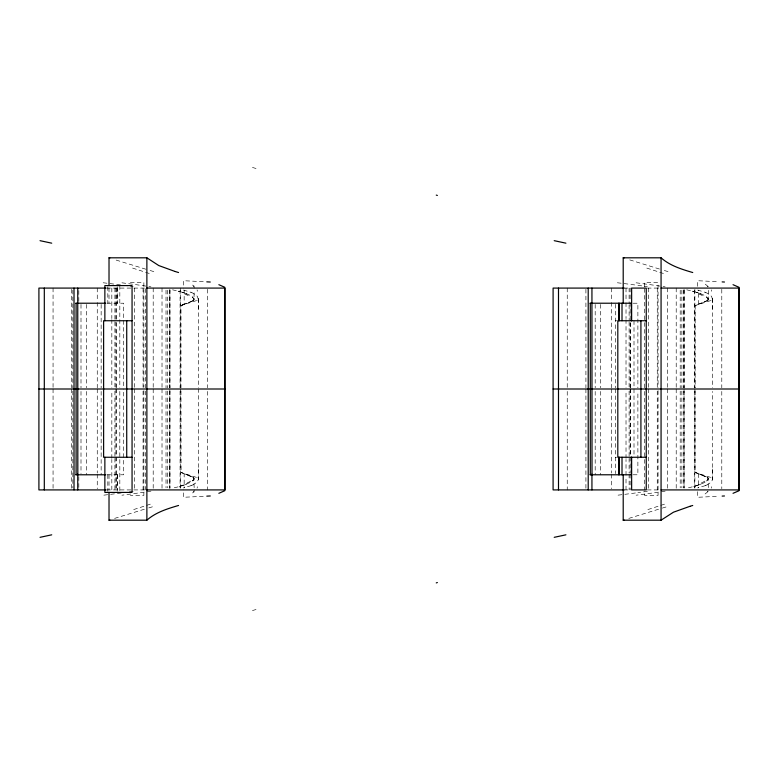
<?xml version="1.0" encoding="UTF-8"?>
<svg xmlns="http://www.w3.org/2000/svg" width="778" height="778" viewBox="0 0 778 778"><rect width="100%" height="100%" fill="white"/><g stroke="black" fill="none" stroke-linecap="round" stroke-linejoin="round"><path stroke-width="0.58" stroke-dasharray="3.89 2.92" d="M78.811 301.3L78.811 289.28M111.828 489.916L111.828 459.428M111.828 458.378L111.838 391.101M116.282 389L116.272 489.916M116.282 387.794L116.282 321.722M143.872 390.653L143.862 495.421L130.344 495.411M145.467 387.95L145.476 288.084M169.837 488.72L169.837 389M169.837 387.794L169.837 289.28M180.992 390.896L181.099 472.499M194.189 288.084L194.111 286.09L190.882 284.028M192.506 485.093L196.678 482.399L198.429 479.686L198.448 389M615.34 389L615.34 473.685M615.34 304.315L615.34 387.804M626.018 489.916L626.018 477.303M626.018 475.202L626.018 459.428M626.018 458.378L626.018 391.101M630.472 387.794L630.472 321.722M644.524 387.794L644.534 288.084M644.534 286.985L644.534 282.589L658.052 282.579L658.062 387.347M658.062 390.653L658.052 495.421L644.534 495.411L644.534 491.015M684.027 389L684.027 488.72M684.027 289.28L684.027 387.794M695.182 390.896L695.172 472.46L707.98 477.741M706.696 485.093L710.868 482.399L712.619 479.686L712.629 391.422M194.189 489.916L194.111 491.91L190.882 493.972M198.429 479.686L198.439 468.891M712.619 479.686L712.629 468.891M190.853 301.776L193.683 300.25A81.223 5.534 -0.4 0 0 193.985 299.997L194.16 290.33M707.659 300.434L707.873 300.25A81.223 5.534 -0.4 0 0 708.175 299.997L708.35 290.33M194.14 299.734L194.16 298.567M708.33 299.734L708.35 298.567M183.248 485.443L178.327 486.804L189.287 482.856L193.537 479.9L194.043 478.003A81.223 5.534 0.4 0 0 193.693 477.741L184.153 473.773L184.172 487.903M695.192 486.094C699.364 484.324 707.26 483.099 708.223 478.003A81.223 5.534 0.4 0 0 707.883 477.741L707.659 477.566M198.264 299.384L197.388 296.321L192.506 292.907M712.454 299.384L711.578 296.321L706.696 292.907M194.16 487.67L193.683 477.75M708.35 487.67L707.873 477.75M194.121 479.005L192.185 481.067M708.311 479.005L706.375 481.067M708.272 286.615L705.072 284.028M193.683 300.25C194.237 295.163 184.765 293.598 181.002 291.906M707.873 300.25C708.447 295.154 698.945 293.598 695.192 291.906M707.931 300.298L695.182 305.54L695.182 387.843M707.815 300.376L707.873 300.337A186.632 12.837 0.1 0 1 707.474 300.707M193.09 300.707L184.153 304.227L184.172 290.097M707.28 300.707L702.826 302.623M705.072 493.972L708.272 491.385M196.639 300.551L180.992 305.54L180.992 387.843M710.829 300.551L695.182 305.54L702.709 302.671M187.041 483.945L183.491 485.365L183.433 488.224M701.25 483.935L697.603 485.365L697.623 488.224M183.297 304.587L184.123 304.237M183.248 304.606L182.217 305.044M181.916 305.161L188.519 302.671M181.819 305.209L180.992 305.54L181.974 305.18M190.396 301.952L188.636 302.623M191.203 485.628L183.472 487.942M705.383 485.628L697.652 487.942M698.343 304.227L698.362 290.097M114.599 518.401L145.914 508.763M628.789 518.401L659.462 508.958M193.547 286.858L193.771 286.781A82.983 2.947 2.2 0 0 193.323 286.615M148.724 507.917L153.84 506.39M662.292 508.102L668.03 506.39M697.438 485.443L692.498 486.814L695.065 486.124M707.659 286.878L707.961 286.781A82.983 2.947 2.2 0 0 707.513 286.615M178.065 486.872L172.541 488.185M692.255 486.872L686.731 488.185M203.282 496.315L183.433 497.288L183.433 489.916M716.305 496.374L697.623 497.288L697.623 489.916M130.344 282.589L143.862 282.579L143.872 387.347M106.596 288.084L146.974 288.084M624.063 288.084L631.055 288.084M647.267 288.084L660.493 288.084M107.033 303.216L123.692 303.216L123.692 387.794M633.156 303.216L637.882 303.216L637.882 387.794M615.34 320.74L616.672 320.74M615.34 457.26L616.672 457.26M107.033 474.784L123.692 474.784L123.692 389M633.156 474.784L637.882 474.784L637.882 391.412M106.596 489.916L146.974 489.916M624.063 489.916L631.055 489.916M647.267 489.916L660.493 489.916M716.305 281.626L697.623 280.712L697.623 288.084M203.282 281.685L183.433 280.712L183.433 288.084M686.731 289.815L692.255 291.128M172.541 289.815L178.065 291.128M697.652 290.058L705.383 292.372M183.472 290.058L191.203 292.372M695.065 291.876L692.498 291.186L697.438 292.557M180.885 291.876L178.308 291.186L183.248 292.557M707.659 491.122L707.961 491.219A82.983 2.947 -2.2 0 1 707.513 491.385M193.469 491.122L193.771 491.219A82.983 2.947 -2.2 0 1 193.323 491.385M668.03 271.61L662.292 269.898M153.84 271.61L148.724 270.083M659.462 269.042L628.789 259.599M145.914 269.237L114.599 259.599M698.362 473.773L698.362 487.903M702.709 475.329L695.182 472.46L710.829 477.449M188.519 475.329L180.992 472.46L196.639 477.449M702.826 475.377L707.202 477.254M188.636 475.377L190.406 476.039M190.736 476.185L193.09 477.293M181.303 472.586L183.657 473.569M701.25 294.065L697.603 292.635L697.623 289.776M187.07 294.065L183.491 292.635L183.433 289.776M706.375 296.933L708.359 299.083M192.185 296.933L194.169 299.083M708.33 478.266L708.35 479.433M194.14 478.266L194.16 479.433M712.609 299.024L712.629 387.794M198.419 299.024L198.448 387.794M712.619 298.314L712.629 309.109M198.429 298.314L198.439 309.109M721.79 289.28L721.79 387.794M721.79 391.402L721.79 488.72M694.88 289.28L694.88 387.794M694.88 389L694.88 488.72M694.277 290.184L694.277 387.95M694.277 391.101L694.277 487.816M684.202 290.184L684.202 387.95M684.202 391.101L684.202 487.816M683.599 290.184L683.599 387.95M683.599 391.101L683.599 487.816M681.868 290.184L681.868 387.95M681.868 391.101L681.868 487.816M680.205 290.184L680.205 387.95M680.205 391.101L680.205 487.816M676.208 288.084L676.208 387.794M676.208 389L676.208 488.72M667.378 288.084L667.378 387.794M667.378 389L667.378 488.72M657.264 288.084L657.264 387.95M657.264 391.101L657.264 489.916M648.716 288.084L648.716 387.794M648.716 389L648.716 489.916M644.524 391.402L644.534 489.916M634.002 320.74L634.002 387.804M634.002 389L634.002 456.064M630.472 389L630.472 456.278M630.122 288.084L630.122 301.3M630.122 302.496L630.122 387.794M630.122 389L630.122 473.102M630.122 474.298L630.122 489.916M629.11 288.084L629.11 303.848M629.11 304.898L629.11 319.622M629.11 321.722L629.11 387.95M629.11 391.101L629.11 456.278M629.11 458.378L629.11 473.102M629.11 474.152L629.11 489.916M626.018 288.084L626.018 300.697M626.018 302.798L626.018 318.572M626.018 319.622L626.018 387.95M611.45 288.084L611.45 301.3M611.45 302.496L611.45 387.794M611.45 389L611.45 473.102M611.45 474.298L611.45 488.72M600.713 304.431L600.713 387.794M600.713 391.412L600.713 474.784M595.189 304.431L595.189 387.794M595.189 391.412L595.189 474.784M585.912 289.28L585.912 387.794M585.912 389L585.912 488.72M567.24 288.084L567.24 387.794M567.24 391.402L567.24 489.916M207.6 289.28L207.6 387.794M207.6 391.402L207.6 489.916M180.691 288.084L180.691 387.794M180.691 389L180.691 488.72M180.088 290.184L180.088 387.95M180.088 391.101L180.088 487.816M170.012 290.184L170.012 387.95M170.012 391.101L170.012 487.816M169.41 290.184L169.41 387.95M169.41 391.101L169.41 487.816M167.678 290.184L167.678 387.95M167.678 391.101L167.678 487.816M166.025 290.184L166.025 387.95M166.025 391.101L166.025 487.816M162.018 288.084L162.018 387.794M162.018 389L162.018 488.72M153.198 288.084L153.198 387.794M153.198 389L153.198 488.72M145.467 391.101L145.476 489.916M143.074 288.084L143.074 387.95M143.074 391.101L143.074 489.916M134.526 288.084L134.526 387.794M134.526 389L134.526 489.916M119.822 285.584L119.822 387.794M119.822 391.402L119.822 492.416M117.449 288.084L117.449 303.216M117.449 474.784L117.449 489.916M117.215 286.761L117.215 303.216M117.215 474.784L117.215 491.239M116.282 288.084L116.282 319.32M115.932 288.084L115.932 387.794M115.932 389L115.932 489.916M114.93 288.084L114.93 319.622M114.93 321.722L114.93 387.95M114.93 391.101L114.93 456.278M114.93 458.378L114.93 489.916M111.828 288.084L111.828 318.572M111.828 319.622L111.838 387.95M109.017 288.084L109.017 303.216M109.017 474.784L109.017 489.916M107.821 286.683L107.821 303.216M107.821 474.784L107.821 491.317M101.15 304.431L101.15 387.794M101.15 391.412L101.15 474.784M97.26 288.084L97.26 301.3M97.26 302.496L97.26 387.794M97.26 389L97.26 473.102M97.26 474.298L97.26 488.72M86.533 304.431L86.533 387.794M86.533 391.412L86.533 474.784M81 304.431L81 387.794M81 391.412L81 473.569M78.811 476.7L78.811 488.72M72.85 290.184L72.85 387.95M72.85 391.101L72.85 487.816M71.722 289.28L71.722 387.794M71.722 389L71.722 488.72M53.06 288.084L53.06 387.794M53.06 389L53.06 488.72M150.319 504.154A626.65 16.416 -14.7 0 1 132.591 509.911M-258.14 609.505A514.764 1.546 -16.3 0 1 -261.748 610.555M190.688 481.115A644.894 44.297 0.2 0 1 184.794 483.897M150.981 491.122A536.908 32.53 -1.5 0 1 121.913 495.187M133.164 491.346A526.55 30.896 -2 0 1 123.683 492.659M121.232 492.98A526.55 30.896 -2 0 1 103.134 495.236M192.292 485.093A244.282 16.124 -0.5 0 1 190.941 485.618M197.777 477.459A168.155 11.077 0.7 0 1 198.419 478.616M193.284 477.293A186.632 12.837 -0.1 0 1 193.634 477.566M197.252 486.697A524.382 36.158 -0.3 0 1 197.048 488.166M132.591 268.089A626.65 16.416 14.7 0 1 150.319 273.846M-261.748 167.445A514.764 1.546 16.3 0 1 -258.14 168.495M184.794 294.103A644.894 44.297 -0.2 0 1 190.688 296.885M121.913 282.813A536.908 32.53 1.5 0 1 150.981 286.878M103.134 282.764A526.55 30.896 2 0 1 121.232 285.02M123.683 285.341A526.55 30.896 2 0 1 133.164 286.654M190.941 292.382A244.282 16.124 0.5 0 1 192.292 292.907M198.419 299.384A168.155 11.077 -0.7 0 1 197.777 300.541M193.634 300.434A186.632 12.837 0.1 0 1 193.284 300.707M197.048 289.834A524.382 36.158 0.3 0 1 197.252 291.303M665.161 491.122A536.908 32.53 -1.5 0 1 636.103 495.187M706.482 485.093A244.282 16.124 -0.5 0 1 705.131 485.618M711.958 477.459A168.155 11.077 0.7 0 1 712.609 478.616M256.05 609.505A514.764 1.546 -16.3 0 1 252.432 610.555M664.5 504.154A626.65 16.416 -14.7 0 1 646.781 509.911M647.354 491.346A526.55 30.896 -2 0 1 637.872 492.659M635.412 492.98A526.55 30.896 -2 0 1 617.324 495.236M707.474 477.293A186.632 12.837 -0.1 0 1 707.815 477.566M711.432 486.697A524.382 36.158 -0.3 0 1 711.238 488.166M704.878 481.115A644.894 44.297 0.2 0 1 698.984 483.897M636.103 282.813A536.908 32.53 1.5 0 1 665.161 286.878M705.131 292.382A244.282 16.124 0.5 0 1 706.482 292.907M712.609 299.384A168.155 11.077 -0.7 0 1 711.958 300.541M252.432 167.445A514.764 1.546 16.3 0 1 256.05 168.495M646.781 268.089A626.65 16.416 14.7 0 1 664.5 273.846M617.324 282.764A526.55 30.896 2 0 1 635.412 285.02M637.872 285.341A526.55 30.896 2 0 1 647.354 286.654M711.238 289.834A524.382 36.158 0.3 0 1 711.432 291.303M698.984 294.103A644.894 44.297 -0.2 0 1 704.878 296.885"/><path stroke-width="1.17" d="M105.886 288.084L38.91 288.084L38.91 489.916L105.886 489.916M74.017 489.916L74.017 288.084M77.751 489.916L77.751 474.152M146.877 489.916L224.91 489.916L224.852 288.084L146.877 288.084M624.16 288.084L553.1 288.084L553.09 489.916L624.16 489.916M588.207 489.916L588.207 288.084M591.941 489.916L591.941 474.152M739.022 389L739.022 489.916L739.022 288.084L739.012 389L553.1 389M224.842 490.694L218.842 493.31M738.964 490.772L733.032 493.31M109.017 492.338L109.017 520.19L146.877 520.19C155.804 512.274 167.358 508.773 178.551 505.467M623.207 474.784L623.207 520.19L661.067 520.19L673.447 512.206L689.95 506.313M109.017 520.19L109.824 519.937M623.207 520.19L624.014 519.937M690.193 506.235L692.741 505.467M206.792 496.15L210.293 495.975M722.14 496.092L724.483 495.975M109.017 285.662L109.017 257.81L146.877 257.81L158.78 265.561L175.118 271.493M623.207 303.216L623.207 257.81L661.067 257.81C669.984 265.716 681.547 269.237 692.741 272.533M661.067 288.084L739.1 288.084M75.826 303.216L105.672 303.216M590.016 303.216L631.639 303.216M132.056 320.74L103.62 320.74L103.62 457.26L132.056 457.26M646.246 320.74L617.81 320.74L617.81 457.26L646.246 457.26M38.91 389L224.832 389L224.832 288.084M75.826 474.784L105.672 474.784M590.016 474.784L631.639 474.784M661.067 489.916L739.1 489.916M722.14 281.908L724.483 282.025M206.792 281.85L210.293 282.025M178.551 272.533L175.283 271.541M623.207 257.81L624.014 258.063M109.017 257.81L109.824 258.063M733.032 284.69L739.022 287.306M218.842 284.69L224.842 287.306M224.832 389L224.852 489.916M661.067 257.81L661.067 520.19M640.916 320.74L640.916 457.26M631.639 320.74L631.639 288.084L646.246 288.084L646.246 489.916L631.639 489.916L631.639 457.26M631.405 303.216L631.405 320.74M631.405 457.26L631.405 474.784M622.011 303.216L622.011 320.74M622.011 457.26L622.011 474.784M619.055 303.216L619.055 320.74M619.055 457.26L619.055 474.784M618.88 303.216L618.88 320.74M618.88 457.26L618.88 474.784M591.941 288.084L592.019 474.784M590.288 303.216L590.288 474.784M558.497 288.084L558.497 489.916M146.877 257.81L146.877 520.19M126.726 320.74L126.726 457.26M104.865 320.74L104.865 285.584L132.056 285.584L132.056 492.416L104.865 492.416L104.865 457.26M77.751 288.084L77.829 474.784M76.098 303.216L76.098 474.784M44.307 288.084L44.307 489.916M40.028 537.326A538.677 8.247 -12.8 0 1 51.727 534.826M-76.818 582.537A535.682 6.389 -18.3 0 1 -77.926 582.907M51.727 243.174A538.677 8.247 12.8 0 1 40.028 240.674M-77.926 195.093A535.682 6.389 18.3 0 1 -76.818 195.463M554.208 537.326A538.677 8.247 -12.8 0 1 565.917 534.826M437.372 582.537A535.682 6.389 -18.3 0 1 436.254 582.907M565.917 243.174A538.677 8.247 12.8 0 1 554.208 240.674M436.264 195.093A535.682 6.389 18.3 0 1 437.372 195.463"/></g></svg>
